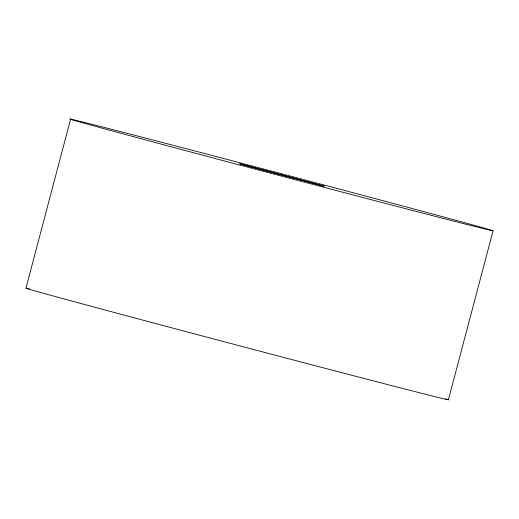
<?xml version="1.0" encoding="UTF-8"?>
<svg xmlns="http://www.w3.org/2000/svg" width="519" height="519" viewBox="0 0 519 519"><rect width="100%" height="100%" fill="white"/><g stroke="black" fill="none" stroke-linecap="round" stroke-linejoin="round"><path stroke-width="0.78" d="M25.95 288.175L70.597 119.188M448.403 399.812L493.05 230.825A218.486 1.142 14.8 0 0 178.069 146.559A218.486 1.142 14.8 0 0 174.358 147.63A218.486 1.142 14.8 0 0 493.05 230.825M445.49 398.832A218.486 1.142 14.8 0 1 235.73 344.791A218.486 1.142 14.8 0 1 29.356 288.875M239.823 163.881L324.07 186.172L239.823 163.881"/></g></svg>
